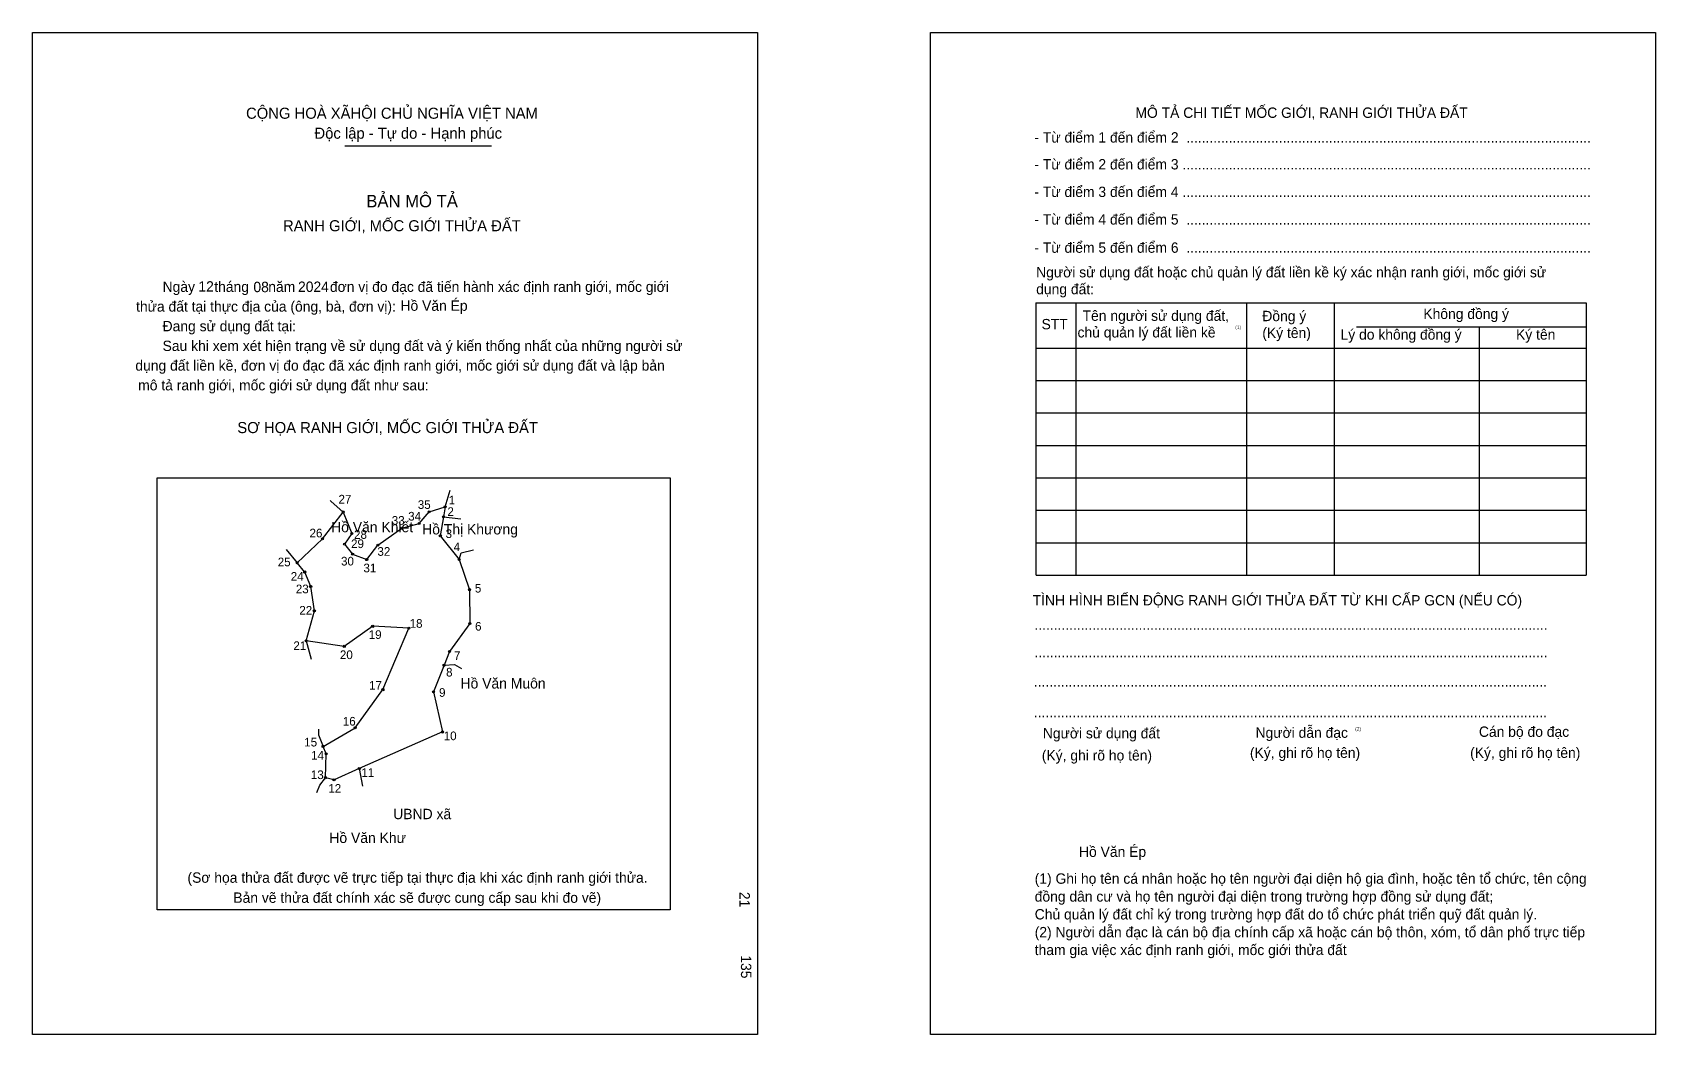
# Model space of a CAD drawing. Extents: x 546516 to 548505, y 1824171 to 1825400.
import ezdxf

# ---------------------------------------------------------------- set-up
doc = ezdxf.new("R2010")
doc.units = 0
for name, color, linetype in [('bmtKhungInTrang1', 7, 'Continuous'), ('bmtKhungInTrang2', 7, 'Continuous'), ('bmtNoiDung', 7, 'Continuous'), ('bmtTemplate', 7, 'Continuous'), ('CanhThua', 7, 'Continuous'), ('MocDinhThua', 7, 'Continuous'), ('NhanTuCan', 7, 'Continuous'), ('RauThua', 7, 'Continuous'), ('SoHieuDinhThua', 7, 'Continuous')]:
    doc.layers.add(name, color=color, linetype=linetype)

msp = doc.modelspace()

# ---------------------------------------------------------------- linework, layer by layer
at = {"layer": 'bmtKhungInTrang1'}
msp.add_lwpolyline([(546515.6, 1825400.2), (547404.4, 1825400.2), (547404.4, 1824170.9), (546515.6, 1824170.9)], close=True, dxfattribs=at)
at = {"layer": 'bmtKhungInTrang2'}
msp.add_lwpolyline([(547616.3, 1825400.2), (548505.1, 1825400.2), (548505.1, 1824170.9), (547616.3, 1824170.9)], close=True, dxfattribs=at)
at = {"layer": 'bmtTemplate'}
for p, q in [((546898.6, 1825260.9), (547078.3, 1825260.9)), ((547794.6, 1825068.6), (547794.6, 1824734.4)), ((548003.7, 1825068.6), (548003.7, 1824734.4)), ((548111.2, 1825069), (548111.2, 1824734.4)), ((548420, 1825068.6), (548420, 1824734.4)), ((548138.5, 1825039.2), (548420, 1825039.2)), ((547745.9, 1825012.9), (548420, 1825012.9)), ((547745.9, 1824973.1), (548420, 1824973.1)), ((547745.9, 1824933.4), (548420, 1824933.4)), ((547745.9, 1824893.6), (548420, 1824893.6)), ((547745.9, 1824853.8), (548420, 1824853.8)), ((547745.9, 1824814), (548420, 1824814)), ((547745.9, 1824774.2), (548420, 1824774.2)), ((547745.9, 1824734.4), (548420, 1824734.4))]:
    msp.add_line(p, q, dxfattribs=at)
for points in [[(547745.4, 1825068.6), (548420, 1825068.6)], [(547745.4, 1825068.6), (547745.4, 1824734.4)], [(548288.8, 1825038.8), (548288.8, 1824734.4)]]:
    msp.add_lwpolyline(points, dxfattribs=at)
msp.add_lwpolyline([(546668.5, 1824324), (546668.5, 1824853.8), (547297.4, 1824853.8), (547297.4, 1824324)], close=True, dxfattribs=at)
at = {"layer": 'CanhThua'}
for p, q in [((547001.8, 1824812.2), (547021.5, 1824818.4)), ((547021.5, 1824818.4), (547019.4, 1824806.1)), ((546871, 1824779), (546896.4, 1824811.9)), ((546896.4, 1824811.9), (546907.1, 1824785.5)), ((546968.4, 1824791.9), (546989.7, 1824797.7)), ((546989.7, 1824797.7), (547001.8, 1824812.2)), ((547019.4, 1824806.1), (547015.5, 1824782.6)), ((546840, 1824749.6), (546871, 1824779)), ((546907.1, 1824785.5), (546898.1, 1824772.4)), ((546938.9, 1824771.2), (546968.4, 1824791.9)), ((547015.5, 1824782.6), (547038.6, 1824753.6)), ((546898.1, 1824772.4), (546908, 1824760.2)), ((546908, 1824760.2), (546925.3, 1824753.5)), ((546925.3, 1824753.5), (546938.9, 1824771.2)), ((546849.3, 1824738.3), (546840, 1824749.6)), ((546856.6, 1824720.4), (546849.3, 1824738.3)), ((547038.6, 1824753.6), (547051.2, 1824716.6)), ((546861.1, 1824690.7), (546856.6, 1824720.4)), ((547051.2, 1824716.6), (547051.8, 1824675)), ((546851.1, 1824653.8), (546861.1, 1824690.7)), ((546932.6, 1824671.7), (546897.8, 1824647.1)), ((546976.9, 1824669.5), (546932.6, 1824671.7)), ((546945.2, 1824594), (546976.9, 1824669.5)), ((547051.8, 1824675), (547026.8, 1824640.9)), ((546897.8, 1824647.1), (546851.1, 1824653.8)), ((547026.8, 1824640.9), (547020.1, 1824623.9)), ((547020.1, 1824623.9), (547007.2, 1824591.3)), ((546911.1, 1824547.3), (546945.2, 1824594)), ((547007.2, 1824591.3), (547018.1, 1824542.1)), ((546871.8, 1824524.4), (546911.1, 1824547.3)), ((547018.1, 1824542.1), (546916.2, 1824497.2)), ((546875.5, 1824515.3), (546871.8, 1824524.4)), ((546874.7, 1824486), (546875.5, 1824515.3)), ((546885.2, 1824483.4), (546874.7, 1824486)), ((546916.2, 1824497.2), (546885.2, 1824483.4))]:
    msp.add_line(p, q, dxfattribs=at)
at = {"layer": 'MocDinhThua'}
for centre in [(547021.5, 1824818.4), (546896.4, 1824811.9), (546989.7, 1824797.7), (547001.8, 1824812.2), (547019.4, 1824806.1), (546871, 1824779), (546907.1, 1824785.5), (546968.4, 1824791.9), (547015.5, 1824782.6), (546898.1, 1824772.4), (546908, 1824760.2), (546938.9, 1824771.2), (546840, 1824749.6), (546849.3, 1824738.3), (546925.3, 1824753.5), (547038.6, 1824753.6), (546856.6, 1824720.4), (547051.2, 1824716.6), (546861.1, 1824690.7), (546932.6, 1824671.7), (546976.9, 1824669.5), (547051.8, 1824675), (546851.1, 1824653.8), (546897.8, 1824647.1), (547026.8, 1824640.9), (547020.1, 1824623.9), (546945.2, 1824594), (547007.2, 1824591.3), (546911.1, 1824547.3), (547018.1, 1824542.1), (546871.8, 1824524.4), (546875.5, 1824515.3), (546916.2, 1824497.2), (546874.7, 1824486), (546885.2, 1824483.4)]:
    msp.add_circle(centre, 1.28, dxfattribs=at)
at = {"layer": 'RauThua'}
for p, q in [((547021.5, 1824818.4), (547027.7, 1824838.7)), ((546880.6, 1824825.9), (546881.5, 1824825.2)), ((546881.5, 1824825.2), (546896.4, 1824811.9)), ((547019.4, 1824806.1), (547040.5, 1824803.4)), ((547019.4, 1824806.1), (547040.5, 1824803.4)), ((546826.5, 1824766.1), (546840, 1824749.6)), ((547038.6, 1824753.6), (547041.2, 1824761.9)), ((547041.2, 1824761.9), (547056.1, 1824765.5)), ((546851.1, 1824653.8), (546857.3, 1824631.4)), ((547020.1, 1824623.9), (547033, 1824625)), ((547033, 1824625), (547041.4, 1824620)), ((546866, 1824545.6), (546866, 1824538.6)), ((546866, 1824538.6), (546871.8, 1824524.4)), ((546867.7, 1824476.9), (546874.7, 1824486)), ((546916.2, 1824497.2), (546920.2, 1824475.7)), ((546864.1, 1824467.8), (546867.7, 1824476.9))]:
    msp.add_line(p, q, dxfattribs=at)

# ---------------------------------------------------------------- texts
at = {"layer": 'bmtNoiDung'}
for s, p in [('12', (546719, 1825082.3)), ('08', (546786.4, 1825081.6)), ('2024', (546841.1, 1825081.9)), ('Hồ Văn Ép', (546966.7, 1825058.7)), ('Hồ Văn Ép', (547798.4, 1824388.8))]:
    msp.add_text(s, height=12.72, dxfattribs=at).set_placement(p)
for s, p in [('21', (547382.2, 1824345.9)), ('135', (547384, 1824268.1))]:
    msp.add_text(s, height=12.72, rotation=270, dxfattribs=at).set_placement(p)
at = {"layer": 'bmtTemplate'}
for s, height, p in [('CỘNG HOÀ XÃHỘI CHỦ NGHĨA VIỆT NAM', 13.564, (546777.4, 1825294.3)), ('MÔ TẢ CHI TIẾT MỐC GIỚI, RANH GIỚI THỬA ĐẤT', 12.712, (547867.6, 1825295.4)), ('Độc lập - Tự do - Hạnh phúc', 13.564, (546861.3, 1825269.8)), ('- Từ điểm 1 đến điểm 2  .........................................................................................................', 12.7119, (547743.7, 1825265.1)), ('- Từ điểm 2 đến điểm 3 ..........................................................................................................', 12.7119, (547743.7, 1825232.1)), ('BẢN MÔ TẢ', 15.26, (546924.8, 1825185.7)), ('- Từ điểm 3 đến điểm 4 ..........................................................................................................', 12.7119, (547743.7, 1825198.3)), ('- Từ điểm 4 đến điểm 5  .........................................................................................................', 12.7119, (547743.7, 1825164.5)), ('RANH GIỚI, MỐC GIỚI THỬA ĐẤT', 13.564, (546822.7, 1825156.3)), ('- Từ điểm 5 đến điểm 6  .........................................................................................................', 12.7119, (547743.7, 1825129.9)), ('Ngày     tháng     năm         đơn vị đo đạc đã tiến hành xác định ranh giới, mốc giới ', 12.717, (546675.1, 1825081.9)), ('Người sử dụng đất hoặc chủ quản lý đất liền kề ký xác nhận ranh giới, mốc giới sử', 12.712, (547745.9, 1825099.7)), ('dụng đất:', 12.71, (547745.9, 1825079)), ('thửa đất tại thực địa của (ông, bà, đơn vị):', 12.717, (546642.6, 1825057.7)), ('Tên người sử dụng đất,', 12.712, (547802.8, 1825046.4)), ('Đồng ý', 12.71, (548023.1, 1825046)), ('Không đồng ý', 12.712, (548220.5, 1825048.7)), ('Đang sử dụng đất tại:', 12.717, (546675.1, 1825033.6)), ('STT', 12.71, (547752.5, 1825036)), ('chủ quản lý đất liền kề', 12.712, (547796.6, 1825026)), ('(1)', 4.24, (547989.9, 1825036.5)), ('(Ký tên)', 12.71, (548023.1, 1825025.3)), ('Lý do không đồng ý', 12.712, (548119, 1825023.3)), ('Ký tên', 12.71, (548334.1, 1825023.3)), ('Sau khi xem xét hiện trạng về sử dụng đất và ý kiến thống nhất của những người sử ', 12.717, (546675.1, 1825009.4)), ('dụng đất liền kề, đơn vị đo đạc đã xác định ranh giới, mốc giới sử dụng đất và lập bản', 12.717, (546641.7, 1824985.3)), ('mô tả ranh giới, mốc giới sử dụng đất như sau:', 12.717, (546645.2, 1824961.1)), ('SƠ HỌA RANH GIỚI, MỐC GIỚI THỬA ĐẤT', 13.564, (546766.7, 1824908.7)), ('TÌNH HÌNH BIẾN ĐỘNG RANH GIỚI THỬA ĐẤT TỪ KHI CẤP GCN (NẾU CÓ)', 12.712, (547741.6, 1824697.3)), ('.....................................................................................................................................', 12.7309, (547743.7, 1824667.4)), ('.....................................................................................................................................', 12.7309, (547743.7, 1824633.6)), ('.....................................................................................................................................', 12.7309, (547743, 1824597.8)), ('.....................................................................................................................................', 12.7309, (547743, 1824560)), ('Người sử dụng đất', 12.712, (547754.1, 1824534.2)), ('Người dẫn đạc', 12.712, (548014.8, 1824534.9)), ('(2)', 4.24, (548136.9, 1824543.7)), ('Cán bộ đo đạc', 12.712, (548288.6, 1824536.1)), ('(Ký, ghi rõ họ tên)', 12.712, (547752.8, 1824507.1)), ('(Ký, ghi rõ họ tên)', 12.712, (548007.9, 1824510.3)), ('(Ký, ghi rõ họ tên)', 12.712, (548277.8, 1824510.3)), ('(Sơ họa thửa đất được vẽ trực tiếp tại thực địa khi xác định ranh giới thửa.', 12.717, (546705.6, 1824357.1)), ('(1) Ghi họ tên cá nhân hoặc họ tên người đại diện hộ gia đình, hoặc tên tổ chức, tên cộng', 12.712, (547744.1, 1824355.9)), ('Bản vẽ thửa đất chính xác sẽ được cung cấp sau khi đo vẽ)', 12.717, (546761.8, 1824332.5)), ('đồng dân cư và họ tên người đại diện trong trường hợp đồng sử dụng đất;', 12.712, (547744.1, 1824334)), ('Chủ quản lý đất chỉ ký trong trường hợp đất do tổ chức phát triển quỹ đất quản lý.', 12.712, (547744.1, 1824312.1)), ('(2) Người dẫn đạc là cán bộ địa chính cấp xã hoặc cán bộ thôn, xóm, tổ dân phố trực tiếp', 12.712, (547744.1, 1824290.2)), ('tham gia việc xác định ranh giới, mốc giới thửa đất', 12.712, (547744.1, 1824268.4))]:
    msp.add_text(s, height=height, dxfattribs=at).set_placement(p)
at = {"layer": 'NhanTuCan'}
for s, height, p in [('Hồ Văn Khiết', 12.752, (546881.7, 1824787.1)), ('Hồ Thị Khương', 12.752, (546993.3, 1824784.4)), ('Hồ Văn Muôn', 12.752, (547040.3, 1824595.4)), ('UBND xã', 12.75, (546957.8, 1824435.1)), ('Hồ Văn Khư', 12.75, (546879.5, 1824405.9))]:
    msp.add_text(s, height=height, dxfattribs=at).set_placement(p)
at = {"layer": 'SoHieuDinhThua'}
for s, height, p in [('27', 10.63, (546890.7, 1824822.3)), ('35', 10.63, (546987.9, 1824815.7)), ('2', 10.6, (547024.2, 1824807.1)), ('1', 10.6, (547025.7, 1824821.2)), ('33', 10.63, (546956, 1824796.3)), ('34', 10.63, (546976.1, 1824801.4)), ('26', 10.63, (546855.2, 1824780.8)), ('29', 10.63, (546906.1, 1824767.7)), ('28', 10.63, (546909.8, 1824779)), ('3', 10.6, (547022, 1824780)), ('30', 10.63, (546893.8, 1824746.3)), ('32', 10.63, (546938.4, 1824758.2)), ('4', 10.6, (547031.9, 1824763.9)), ('25', 10.63, (546816.2, 1824745.3)), ('24', 10.63, (546832.2, 1824727.6)), ('31', 10.63, (546921.3, 1824737.9)), ('23', 10.63, (546838.4, 1824712.2)), ('5', 10.6, (547057.9, 1824713.1)), ('22', 10.63, (546842.7, 1824686)), ('18', 10.63, (546977.9, 1824669.9)), ('6', 10.6, (547058.1, 1824666.4)), ('19', 10.63, (546927.7, 1824656.2)), ('21', 10.63, (546835.4, 1824642.6)), ('20', 10.63, (546892.4, 1824631.5)), ('7', 10.6, (547032.3, 1824630.5)), ('8', 10.6, (547022.6, 1824610.1)), ('17', 10.63, (546928.1, 1824593.9)), ('9', 10.6, (547014, 1824585.2)), ('16', 10.63, (546896, 1824549.9)), ('10', 10.63, (547019.7, 1824532)), ('15', 10.63, (546848.7, 1824524.3)), ('14', 10.63, (546857.1, 1824508.1)), ('13', 10.63, (546856.8, 1824484.3)), ('12', 10.63, (546878.2, 1824467.5)), ('11', 10.63, (546918.7, 1824487))]:
    msp.add_text(s, height=height, dxfattribs=at).set_placement(p)

doc.saveas('drawing.dxf')
